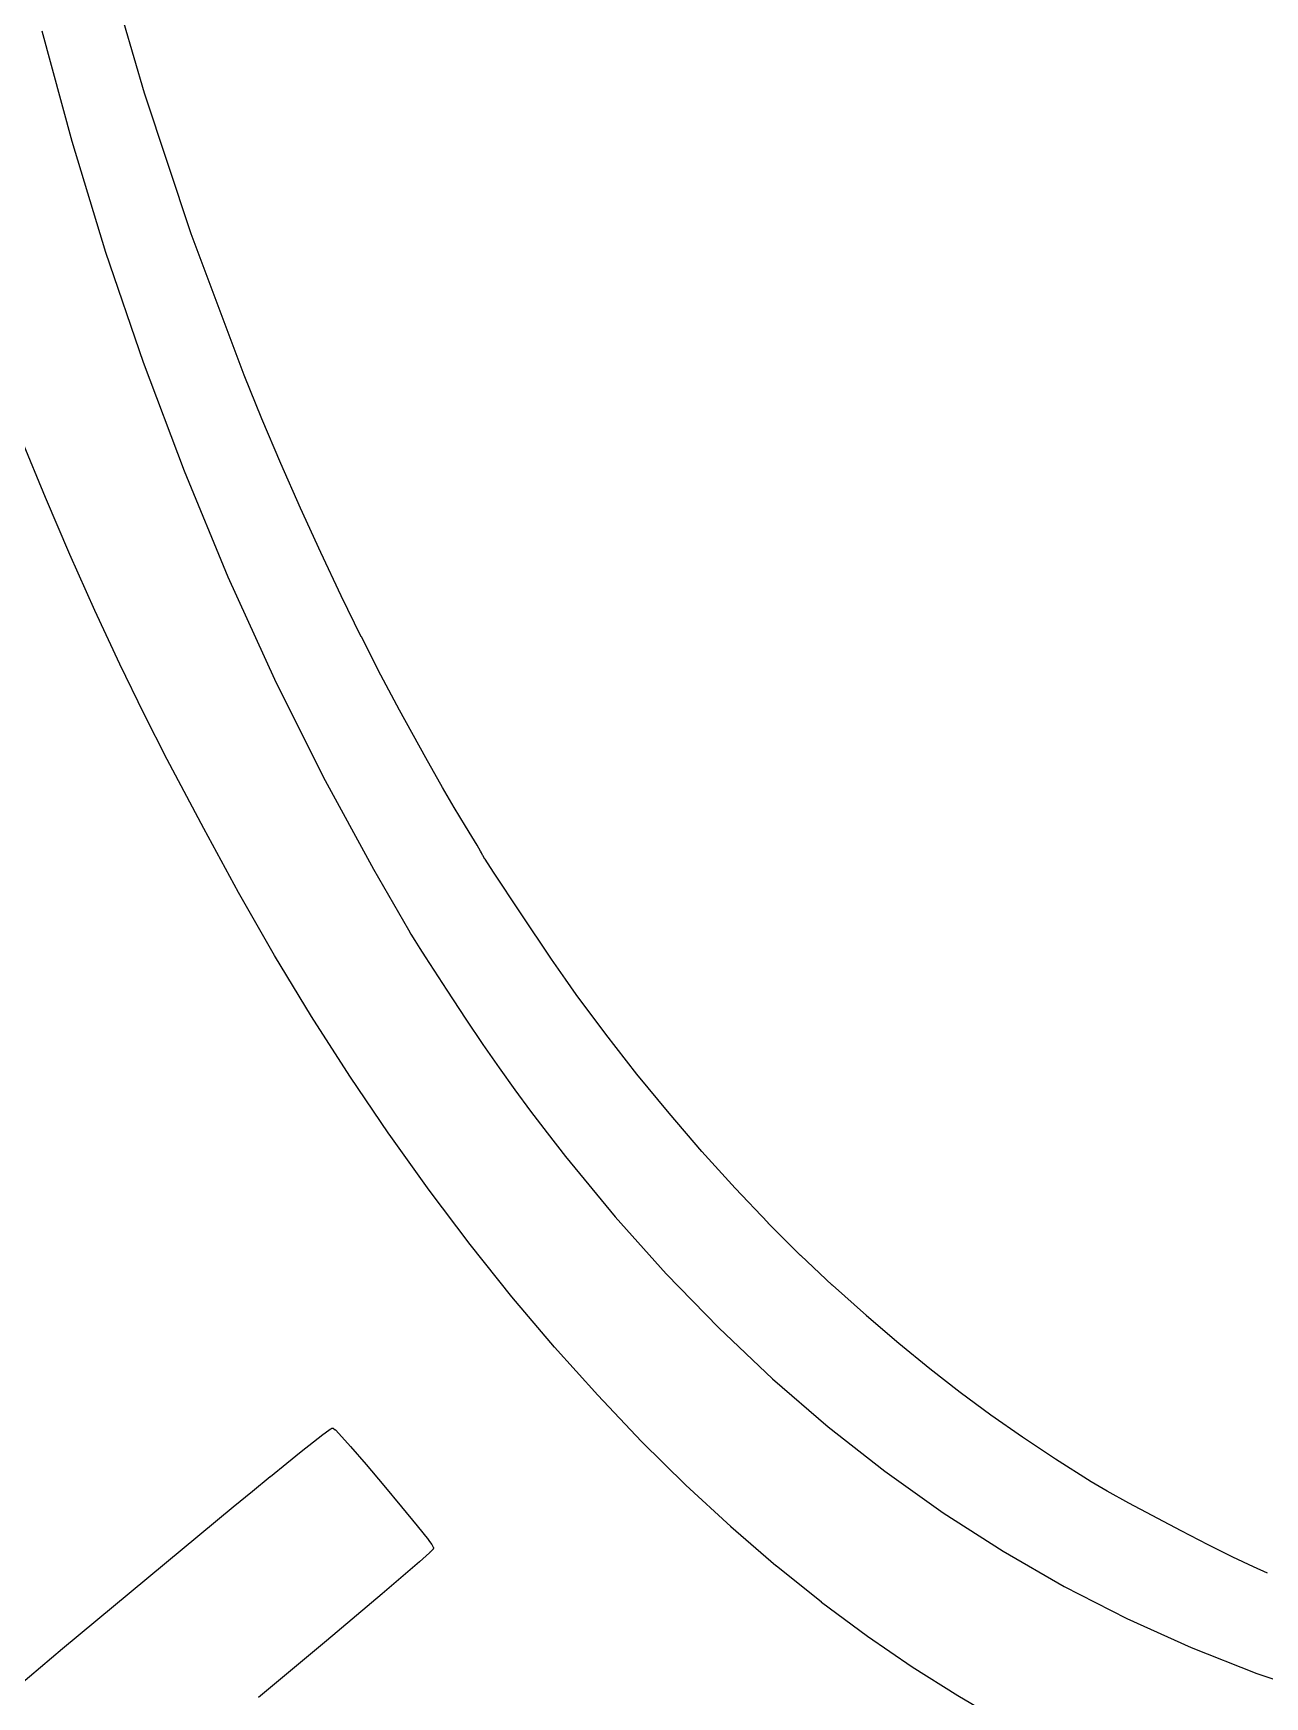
# Model space of a CAD drawing. Extents: x 67.7 to 95.6, y -145.3 to -52.9.
# Drawn here: x 88.268 to 91.196, y -66.073 to -62.116 of the extents above; entities that cross this region are included whole.
import ezdxf

# ---------------------------------------------------------------- set-up
doc = ezdxf.new("R2010")
doc.units = 0
doc.layers.add('BLACK', color=7, linetype='CONTINUOUS')

msp = doc.modelspace()

# ---------------------------------------------------------------- linework, layer by layer
at = {"layer": 'BLACK', "linetype": 'CONTINUOUS'}
for p, q in [((88.2887, -62.1105), (88.3593, -62.3731)), ((88.5324, -62.2583), (88.4829, -62.0906)), ((88.5325, -62.2583), (88.5324, -62.2583)), ((88.5325, -62.2584), (88.5325, -62.2583)), ((88.643, -62.5933), (88.5325, -62.2584)), ((88.3593, -62.3731), (88.4397, -62.6367)), ((88.6431, -62.5933), (88.643, -62.5933)), ((88.6431, -62.5934), (88.6431, -62.5933)), ((88.7692, -62.9293), (88.6431, -62.5934)), ((88.4397, -62.6367), (88.529, -62.8988)), ((88.529, -62.8988), (88.6264, -63.157)), ((88.7693, -62.9294), (88.7692, -62.9293)), ((88.8115, -63.0332), (88.7693, -62.9294)), ((88.7693, -62.9294), (88.7693, -62.9294)), ((88.8116, -63.0332), (88.8115, -63.0332)), ((88.8116, -63.0333), (88.8116, -63.0332)), ((88.8566, -63.1394), (88.8116, -63.0333)), ((88.2968, -63.2201), (88.241, -63.0843)), ((88.9035, -63.246), (88.8566, -63.1394)), ((88.8566, -63.1394), (88.8566, -63.1394)), ((88.8566, -63.1394), (88.8566, -63.1394)), ((88.6264, -63.157), (88.7308, -63.4091)), ((88.2969, -63.2201), (88.2968, -63.2201)), ((88.3551, -63.3561), (88.2969, -63.2201)), ((88.2969, -63.2201), (88.2969, -63.2201)), ((88.9035, -63.2461), (88.9035, -63.246)), ((88.9035, -63.246), (88.9035, -63.246)), ((88.9516, -63.3514), (88.9035, -63.2461)), ((88.4145, -63.4893), (88.3551, -63.3561)), ((88.3551, -63.3561), (88.3551, -63.3561)), ((88.3551, -63.3561), (88.3551, -63.3561)), ((88.9516, -63.3515), (88.9516, -63.3514)), ((89, -63.4539), (88.9516, -63.3515)), ((88.9516, -63.3515), (88.9516, -63.3515)), ((88.7308, -63.4091), (88.8413, -63.6526)), ((89, -63.454), (89, -63.4539)), ((89, -63.4539), (89, -63.4539)), ((89.0478, -63.5517), (89, -63.454)), ((88.4145, -63.4894), (88.4145, -63.4893)), ((88.4145, -63.4893), (88.4145, -63.4893)), ((88.4737, -63.6169), (88.4145, -63.4894)), ((89.0479, -63.5517), (89.0478, -63.5517)), ((89.0944, -63.643), (89.0479, -63.5517)), ((89.0479, -63.5517), (89.0479, -63.5517)), ((88.4738, -63.617), (88.4737, -63.6169)), ((88.4737, -63.6169), (88.4737, -63.6169)), ((88.5315, -63.7359), (88.4738, -63.617)), ((88.8413, -63.6526), (88.957, -63.8851)), ((89.0944, -63.6431), (89.0944, -63.643)), ((89.0944, -63.643), (89.0944, -63.643)), ((89.1388, -63.7261), (89.0944, -63.6431)), ((88.5315, -63.736), (88.5315, -63.7359)), ((88.5866, -63.8435), (88.5315, -63.736)), ((88.5315, -63.736), (88.5315, -63.736)), ((89.1389, -63.7261), (89.1388, -63.7261)), ((89.1389, -63.7262), (89.1389, -63.7261)), ((89.2014, -63.8397), (89.1389, -63.7262)), ((88.6731, -64.0076), (88.5866, -63.8435)), ((88.5866, -63.8435), (88.5866, -63.8435)), ((88.5866, -63.8435), (88.5866, -63.8435)), ((89.2409, -63.9103), (89.2014, -63.8397)), ((89.2014, -63.8397), (89.2014, -63.8397)), ((89.2014, -63.8397), (89.2014, -63.8397)), ((88.957, -63.8851), (89.0769, -64.1043)), ((89.2409, -63.9104), (89.2409, -63.9103)), ((89.2409, -63.9103), (89.2409, -63.9103)), ((89.2685, -63.9579), (89.2409, -63.9104)), ((89.2685, -63.958), (89.2685, -63.9579)), ((89.2685, -63.9579), (89.2685, -63.9579)), ((89.2956, -64.0024), (89.2685, -63.958)), ((88.7558, -64.1602), (88.6731, -64.0076)), ((88.6731, -64.0076), (88.6731, -64.0076)), ((88.6731, -64.0076), (88.6731, -64.0076)), ((89.3107, -64.0271), (89.2956, -64.0024)), ((89.2956, -64.0024), (89.2956, -64.0024)), ((89.2956, -64.0024), (89.2956, -64.0024)), ((89.323, -64.0475), (89.3107, -64.0271)), ((89.3313, -64.0618), (89.323, -64.0475)), ((89.3335, -64.0658), (89.3313, -64.0618)), ((89.3342, -64.0674), (89.3335, -64.0658)), ((89.3343, -64.0674), (89.3342, -64.0674)), ((89.3343, -64.0675), (89.3343, -64.0674)), ((89.3362, -64.0714), (89.3343, -64.0675)), ((89.3363, -64.0715), (89.3362, -64.0714)), ((89.3364, -64.0717), (89.3363, -64.0715)), ((89.3418, -64.0807), (89.3364, -64.0717)), ((89.3419, -64.0808), (89.3418, -64.0807)), ((89.3618, -64.1118), (89.3419, -64.0808)), ((89.3419, -64.0808), (89.3419, -64.0808)), ((89.0769, -64.1043), (89.1599, -64.249)), ((89.3618, -64.1119), (89.3618, -64.1118)), ((89.4259, -64.2086), (89.3618, -64.1119)), ((89.3618, -64.1119), (89.3618, -64.1119)), ((88.7559, -64.1603), (88.7558, -64.1602)), ((88.7558, -64.1602), (88.7558, -64.1602)), ((88.8414, -64.3094), (88.7559, -64.1603)), ((89.5003, -64.3185), (89.4259, -64.2086)), ((89.4259, -64.2086), (89.4259, -64.2086)), ((89.4259, -64.2086), (89.4259, -64.2086)), ((89.1599, -64.249), (89.1659, -64.259)), ((89.1659, -64.259), (89.1754, -64.2744)), ((89.1754, -64.2744), (89.1872, -64.2932)), ((89.1872, -64.2932), (89.2, -64.3132)), ((88.8414, -64.3095), (88.8414, -64.3094)), ((88.8414, -64.3094), (88.8414, -64.3094)), ((88.9296, -64.4549), (88.8414, -64.3095)), ((89.2, -64.3132), (89.2, -64.3132)), ((89.2, -64.3132), (89.251, -64.3921)), ((89.5332, -64.3661), (89.5003, -64.3185)), ((89.5003, -64.3185), (89.5003, -64.3185)), ((89.5003, -64.3185), (89.5003, -64.3185)), ((89.5587, -64.4022), (89.5332, -64.3661)), ((89.5332, -64.3661), (89.5332, -64.3661)), ((89.5332, -64.3661), (89.5332, -64.3661)), ((89.251, -64.3921), (89.2962, -64.4609)), ((89.6292, -64.4972), (89.5587, -64.4022)), ((89.5587, -64.4022), (89.5587, -64.4022)), ((89.5587, -64.4022), (89.5587, -64.4022)), ((88.9297, -64.4549), (88.9296, -64.4549)), ((88.9297, -64.455), (88.9297, -64.4549)), ((89.0204, -64.5966), (88.9297, -64.455)), ((89.2962, -64.4609), (89.3371, -64.5217)), ((89.3371, -64.5217), (89.3371, -64.5217)), ((89.3371, -64.5217), (89.3754, -64.577)), ((89.7031, -64.5918), (89.6292, -64.4972)), ((89.6292, -64.4972), (89.6292, -64.4972)), ((89.6292, -64.4972), (89.6292, -64.4972)), ((89.0205, -64.5967), (89.0204, -64.5966)), ((89.1136, -64.7343), (89.0205, -64.5967)), ((89.0205, -64.5967), (89.0205, -64.5967)), ((89.3754, -64.577), (89.4125, -64.629)), ((89.7032, -64.5918), (89.7031, -64.5918)), ((89.7032, -64.5919), (89.7032, -64.5918)), ((89.7796, -64.6851), (89.7032, -64.5919)), ((89.4125, -64.629), (89.4501, -64.6798)), ((89.4501, -64.6798), (89.4898, -64.7319)), ((89.8577, -64.7759), (89.7796, -64.6851)), ((89.7796, -64.6851), (89.7796, -64.6851)), ((89.7796, -64.6851), (89.7796, -64.6851)), ((89.1137, -64.7344), (89.1136, -64.7343)), ((89.209, -64.8678), (89.1137, -64.7344)), ((89.1137, -64.7344), (89.1137, -64.7344)), ((89.4898, -64.7319), (89.5332, -64.7875)), ((89.5332, -64.7875), (89.6512, -64.931)), ((89.8577, -64.776), (89.8577, -64.7759)), ((89.8577, -64.7759), (89.8577, -64.7759)), ((89.9364, -64.8632), (89.8577, -64.776)), ((89.2091, -64.8678), (89.209, -64.8678)), ((89.2091, -64.8679), (89.2091, -64.8678)), ((89.3065, -64.9969), (89.2091, -64.8679)), ((89.9365, -64.8633), (89.9364, -64.8632)), ((90.0149, -64.946), (89.9365, -64.8633)), ((89.9365, -64.8633), (89.9365, -64.8633)), ((89.6512, -64.931), (89.7725, -65.0671)), ((90.015, -64.9461), (90.0149, -64.946)), ((90.0923, -65.0233), (90.015, -64.9461)), ((90.015, -64.9461), (90.015, -64.9461)), ((89.3066, -64.997), (89.3065, -64.9969)), ((89.3065, -64.9969), (89.3065, -64.9969)), ((89.4059, -65.1214), (89.3066, -64.997)), ((90.0924, -65.0233), (90.0923, -65.0233)), ((90.0924, -65.0234), (90.0924, -65.0233)), ((90.1676, -65.0939), (90.0924, -65.0234)), ((89.7725, -65.0671), (89.8974, -65.1957)), ((89.4059, -65.1215), (89.4059, -65.1214)), ((89.4059, -65.1214), (89.4059, -65.1214)), ((89.507, -65.2411), (89.4059, -65.1215)), ((90.1677, -65.094), (90.1676, -65.0939)), ((90.2489, -65.1664), (90.1677, -65.094)), ((90.1677, -65.094), (90.1677, -65.094)), ((90.249, -65.1665), (90.2489, -65.1664)), ((90.3255, -65.2323), (90.249, -65.1665)), ((90.249, -65.1665), (90.249, -65.1665)), ((89.8974, -65.1957), (90.0256, -65.3169)), ((89.5071, -65.2411), (89.507, -65.2411)), ((89.5071, -65.2412), (89.5071, -65.2411)), ((89.6098, -65.3558), (89.5071, -65.2412)), ((90.3256, -65.2323), (90.3255, -65.2323)), ((90.3256, -65.2324), (90.3256, -65.2323)), ((90.3992, -65.2929), (90.3256, -65.2324)), ((90.0256, -65.3169), (90.1574, -65.4305)), ((90.3993, -65.2929), (90.3992, -65.2929)), ((90.3992, -65.2929), (90.3992, -65.2929)), ((90.4716, -65.3494), (90.3993, -65.2929)), ((89.6098, -65.3559), (89.6098, -65.3558)), ((89.6099, -65.3559), (89.6098, -65.3559)), ((89.714, -65.4654), (89.6099, -65.3559)), ((90.4716, -65.3495), (90.4716, -65.3494)), ((90.4717, -65.3495), (90.4716, -65.3495)), ((90.5445, -65.4033), (90.4717, -65.3495)), ((90.5446, -65.4033), (90.5445, -65.4033)), ((90.5445, -65.4033), (90.5445, -65.4033)), ((90.6195, -65.4557), (90.5446, -65.4033)), ((88.9562, -65.4493), (88.9709, -65.4385)), ((88.9709, -65.4385), (88.971, -65.4385)), ((88.971, -65.4385), (88.9711, -65.4384)), ((88.9711, -65.4384), (88.9754, -65.4356)), ((88.9754, -65.4356), (88.9757, -65.4355)), ((88.9757, -65.4355), (88.9759, -65.4353)), ((88.9759, -65.4353), (88.9779, -65.4344)), ((88.9779, -65.4344), (88.9786, -65.4343)), ((88.9786, -65.4343), (88.9792, -65.434)), ((88.9792, -65.434), (88.9801, -65.4343)), ((88.9801, -65.4343), (88.981, -65.4343)), ((88.981, -65.4343), (88.9815, -65.4347)), ((88.9815, -65.4347), (88.9821, -65.4349)), ((88.9821, -65.4349), (88.9859, -65.438)), ((88.9859, -65.438), (88.9861, -65.4382)), ((88.9861, -65.4382), (88.9863, -65.4383)), ((88.9863, -65.4383), (88.9945, -65.4468)), ((90.1574, -65.4305), (90.2926, -65.5367)), ((88.905, -65.4894), (88.9338, -65.4666)), ((88.9338, -65.4666), (88.9561, -65.4494)), ((88.9338, -65.4666), (88.9338, -65.4666)), ((88.9338, -65.4666), (88.9338, -65.4666)), ((88.9561, -65.4494), (88.9562, -65.4493)), ((88.9561, -65.4494), (88.9561, -65.4494)), ((88.9945, -65.4468), (88.9946, -65.4469)), ((88.9946, -65.4469), (88.9947, -65.4469)), ((88.9947, -65.4469), (89.0218, -65.4773)), ((89.0218, -65.4773), (89.0218, -65.4773)), ((89.0218, -65.4773), (89.0219, -65.4773)), ((89.0219, -65.4773), (89.0591, -65.5205)), ((89.714, -65.4655), (89.714, -65.4654)), ((89.7141, -65.4655), (89.714, -65.4655)), ((89.8194, -65.5697), (89.7141, -65.4655)), ((90.6196, -65.4557), (90.6195, -65.4557)), ((90.6196, -65.4558), (90.6196, -65.4557)), ((90.6985, -65.508), (90.6196, -65.4558)), ((88.8316, -65.5488), (88.8706, -65.5171)), ((88.8706, -65.517), (88.905, -65.4894)), ((88.8706, -65.5171), (88.8706, -65.517)), ((88.8706, -65.5171), (88.8706, -65.5171)), ((88.905, -65.4894), (88.905, -65.4894)), ((88.905, -65.4894), (88.905, -65.4894)), ((89.0591, -65.5205), (89.0591, -65.5205)), ((89.0591, -65.5205), (89.0591, -65.5205)), ((89.0591, -65.5205), (89.1013, -65.5703)), ((90.6985, -65.5081), (90.6985, -65.508)), ((90.783, -65.5616), (90.6985, -65.5081)), ((90.6985, -65.5081), (90.6985, -65.5081)), ((88.7888, -65.5838), (88.8315, -65.5488)), ((88.8315, -65.5488), (88.8315, -65.5488)), ((88.8315, -65.5488), (88.8316, -65.5488)), ((90.2926, -65.5367), (90.4312, -65.6355)), ((90.7831, -65.5616), (90.783, -65.5616)), ((90.8208, -65.5838), (90.7831, -65.5616)), ((90.7831, -65.5616), (90.7831, -65.5616)), ((88.7434, -65.6213), (88.7888, -65.5838)), ((88.7888, -65.5838), (88.7888, -65.5838)), ((88.7888, -65.5838), (88.7888, -65.5838)), ((89.1013, -65.5703), (89.1013, -65.5703)), ((89.1013, -65.5703), (89.1013, -65.5703)), ((89.1013, -65.5703), (89.1434, -65.6209)), ((89.8195, -65.5697), (89.8194, -65.5697)), ((89.9261, -65.6683), (89.8195, -65.5697)), ((89.8195, -65.5697), (89.8195, -65.5697)), ((90.8209, -65.5838), (90.8208, -65.5838)), ((90.8208, -65.5838), (90.8208, -65.5838)), ((90.8723, -65.6123), (90.8209, -65.5838)), ((88.3376, -65.9584), (88.7434, -65.6214)), ((88.7434, -65.6214), (88.7434, -65.6213)), ((88.7434, -65.6213), (88.7434, -65.6213)), ((89.1434, -65.6209), (89.1434, -65.6209)), ((89.1434, -65.6209), (89.1435, -65.6209)), ((89.1435, -65.6209), (89.1804, -65.6661)), ((90.4312, -65.6355), (90.5734, -65.7267)), ((90.8723, -65.6124), (90.8723, -65.6123)), ((90.8723, -65.6123), (90.8723, -65.6123)), ((90.9973, -65.6786), (90.8723, -65.6124)), ((89.1804, -65.6661), (89.1804, -65.6661)), ((89.1804, -65.6661), (89.1805, -65.6661)), ((89.1805, -65.6661), (89.2072, -65.7)), ((89.9261, -65.6684), (89.9261, -65.6683)), ((89.9262, -65.6684), (89.9261, -65.6684)), ((90.0337, -65.7613), (89.9262, -65.6684)), ((91.0613, -65.7114), (90.9973, -65.6786)), ((90.9973, -65.6786), (90.9973, -65.6786)), ((90.9973, -65.6786), (90.9973, -65.6786)), ((89.2072, -65.7), (89.2073, -65.7)), ((89.2073, -65.7), (89.2073, -65.7001)), ((89.2073, -65.7001), (89.2153, -65.7109)), ((89.2153, -65.7109), (89.2154, -65.711)), ((89.2154, -65.711), (89.2155, -65.7111)), ((89.2155, -65.7111), (89.219, -65.7168)), ((89.2189, -65.7207), (89.2185, -65.7217)), ((89.2195, -65.7199), (89.2189, -65.7207)), ((89.219, -65.7168), (89.2192, -65.7179)), ((89.2192, -65.7179), (89.2196, -65.7189)), ((89.2196, -65.7189), (89.2194, -65.7194)), ((89.2194, -65.7194), (89.2195, -65.7199)), ((91.12, -65.7407), (91.0613, -65.7114)), ((91.0613, -65.7114), (91.0613, -65.7114)), ((91.0613, -65.7114), (91.0613, -65.7114)), ((89.1862, -65.7517), (89.0973, -65.8281)), ((89.1863, -65.7517), (89.1862, -65.7517)), ((89.1862, -65.7517), (89.1862, -65.7517)), ((89.2103, -65.7303), (89.1863, -65.7517)), ((89.2105, -65.7301), (89.2103, -65.7301)), ((89.2103, -65.7301), (89.2103, -65.7303)), ((89.2185, -65.7217), (89.2105, -65.7301)), ((90.5734, -65.7267), (90.719, -65.8105)), ((91.1686, -65.764), (91.12, -65.7407)), ((91.12, -65.7407), (91.12, -65.7407)), ((91.12, -65.7407), (91.12, -65.7407)), ((90.0338, -65.7614), (90.0337, -65.7613)), ((90.0337, -65.7613), (90.0337, -65.7613)), ((90.1421, -65.8483), (90.0338, -65.7614)), ((91.1687, -65.764), (91.1686, -65.764)), ((91.1686, -65.764), (91.1686, -65.764)), ((91.2023, -65.7789), (91.1687, -65.764)), ((89.0973, -65.8281), (88.965, -65.9395)), ((89.0973, -65.8281), (89.0973, -65.8281)), ((89.0973, -65.8281), (89.0973, -65.8281)), ((90.719, -65.8105), (90.8681, -65.8869)), ((90.1422, -65.8484), (90.1421, -65.8483)), ((90.2512, -65.9292), (90.1422, -65.8484)), ((90.1422, -65.8484), (90.1422, -65.8484)), ((90.8681, -65.8869), (91.0206, -65.9558)), ((88.965, -65.9395), (88.8031, -66.0744)), ((88.965, -65.9395), (88.965, -65.9395)), ((88.965, -65.9395), (88.965, -65.9395)), ((90.2512, -65.9293), (90.2512, -65.9292)), ((90.2513, -65.9293), (90.2512, -65.9293)), ((90.3576, -66.0022), (90.2513, -65.9293)), ((91.0206, -65.9558), (91.1767, -66.0173)), ((88.2327, -66.0471), (88.3376, -65.9584)), ((88.3376, -65.9584), (88.3376, -65.9584)), ((88.3376, -65.9584), (88.3376, -65.9584)), ((90.3577, -66.0022), (90.3576, -66.0022)), ((90.3577, -66.0023), (90.3577, -66.0022)), ((90.466, -66.0711), (90.3577, -66.0023)), ((91.1767, -66.0173), (91.3363, -66.0713)), ((90.4661, -66.0711), (90.466, -66.0711)), ((90.5761, -66.1357), (90.4661, -66.0711)), ((90.4661, -66.0711), (90.4661, -66.0711))]:
    msp.add_line(p, q, dxfattribs=at)

doc.saveas('drawing.dxf')
